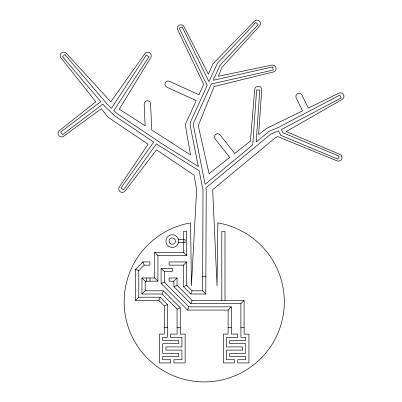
<?xml version="1.0" encoding="UTF-8"?>
<svg xmlns="http://www.w3.org/2000/svg" width="402" height="402" viewBox="0 0 402 402"><rect width="100%" height="100%" fill="white"/><g stroke="black" fill="none" stroke-linecap="round" stroke-linejoin="round"><path stroke-width="0.6" d="M146.755 281.184L146.755 277.983M205.794 294.013L202.588 290.812L203.02 190.221L199.186 170.77L156.363 143.906L123.57 189.824L120.967 187.96L153.705 142.117L114.65 115.816L105.038 106.58L102.912 104.083L62.541 134.685L60.601 132.137L100.827 101.636L62.511 56.692L64.948 54.612L107.369 104.379L111.465 108.309L146.288 55.034L148.961 56.793L113.831 110.585L116.67 113.314L161.207 143.308L198.327 166.458L190.116 125.223L190.342 122.334L207.166 85.48L179.257 28.21L182.131 26.803L208.904 81.661L217.467 63.285L255.757 22.527L258.089 24.718L220.15 65.099L213.065 80.315L272.526 66.973L273.229 70.099L211.377 83.938L193.493 123.148L193.347 125.032L205.131 184.352L252.752 144.871L256.607 89.892L259.803 90.113L256.164 142.047L269.139 131.288L278.486 127.404L339.785 95.093L341.278 97.927L281.335 129.524L283.063 132.806L339.132 156.167L337.901 159.122L280.767 135.318L278.435 130.896L270.812 134.062L205.834 187.93L206.226 189.915L205.794 294.013L190.759 294.013L183.443 286.656L183.443 265.149L186.649 261.943L169.091 261.943L169.091 265.149L183.443 265.149M158.85 300.43L160.187 297.224L167.503 304.58L167.503 337.303L162.699 337.303L162.699 340.509L178.714 340.509L178.714 343.71L162.699 343.71L162.699 353.323L178.714 353.323L178.714 356.524L162.699 356.524L162.699 359.73L170.704 359.73L170.704 362.931L159.493 362.931L159.493 334.102L164.297 334.102L164.297 305.902L158.85 300.43L135.58 300.43L135.58 269.3L142.896 261.943L149.946 261.943L149.946 265.149L144.228 265.149L138.785 270.621L138.785 297.224L135.58 300.43M177.111 327.695L177.111 334.102L170.704 334.102L170.704 337.303L181.915 337.303L181.915 346.916L165.9 346.916L165.9 350.117L181.915 350.117L181.915 359.73L173.91 359.73L173.91 362.931L185.121 362.931L185.121 334.102L180.317 334.102L180.317 327.695L177.061 327.695L177.061 309.113L162.041 294.013L163.378 290.812L145.167 290.812L141.961 294.013L141.961 277.983L154.725 277.983L157.931 281.184L145.167 281.184L141.961 277.983M190.759 294.013L192.096 290.812L202.588 290.812M161.107 268.36L164.312 271.561L172.282 271.561L172.282 268.36L161.107 268.36L161.107 283.45L187.568 310.053L188.905 306.847L231.321 306.847L231.321 334.102L237.728 334.102L237.728 337.303L226.517 337.303L226.517 346.916L242.532 346.916L242.532 350.117L226.517 350.117L226.517 359.73L234.522 359.73L234.522 362.931L223.311 362.931L223.311 334.102L228.115 334.102L228.115 310.053L231.321 306.847M192.096 300.435L177.076 285.335L177.076 277.983L173.87 281.184L173.87 286.656L190.759 303.636L192.096 300.435L244.084 300.435L244.084 327.695M190.759 303.636L240.878 303.636L244.084 300.435M161.107 283.45L164.312 282.129L188.905 306.847M173.87 286.656L177.076 285.335M183.443 286.656L186.649 285.335L186.649 261.943M164.297 305.902L167.503 304.58M177.061 309.113L180.267 307.786L180.267 327.695M178.483 239.491L185.046 239.491L185.046 242.692L178.483 242.692M154.725 277.983L154.725 252.32L183.443 252.32L186.649 255.526L186.649 231.472L183.443 231.472L183.443 252.32M154.725 252.32L157.931 255.526L186.649 255.526M202.588 276.375L205.794 276.375M177.076 277.983L169.091 277.983L169.091 281.184L173.87 281.184M141.961 294.013L162.041 294.013M138.785 297.224L160.187 297.224M187.568 310.053L228.115 310.053M164.297 327.695L167.503 327.695M228.115 327.695L231.321 327.695M135.58 269.3L138.785 270.621M186.649 285.335L192.096 290.812M163.378 290.812L180.267 307.786M142.896 261.943L144.228 265.149M240.929 327.695L240.929 337.303L245.733 337.303L245.733 340.509L229.718 340.509L229.718 343.71L245.733 343.71L245.733 353.323L229.718 353.323L229.718 356.524L245.733 356.524L245.733 359.73L237.728 359.73L237.728 362.931L248.938 362.931L248.938 334.102L244.135 334.102L244.135 327.695L240.878 327.695L240.878 303.636M225.004 300.435L225.004 231.472L221.803 231.472L221.803 300.435M164.312 271.561L164.312 282.129M157.931 255.526L157.931 281.184M149.946 277.983L149.946 281.184M145.167 281.184L145.167 290.812M217.864 222.904L217.04 285.802L212.653 189.699L274.883 138.112L277.591 136.549L337.137 160.885A3.523 3.523 0 0 0 341.755 159.021A3.523 3.523 0 0 0 339.896 154.403L286.239 131.575L342.182 99.394A3.523 3.523 0 0 0 343.459 94.545A3.523 3.523 0 0 0 338.595 93.324L308.294 108.083L301.972 95.108A3.201 3.201 0 0 0 297.691 93.631A3.201 3.201 0 0 0 296.214 97.912L302.535 110.892L266.476 128.454L258.607 134.655L261.732 90.003A3.523 3.523 0 0 0 258.34 86.234A3.523 3.523 0 0 0 254.692 89.757L250.376 141.137L234.743 153.448L220.18 134.951A3.201 3.201 0 0 0 215.683 134.419A3.201 3.201 0 0 0 215.145 138.916L229.713 157.408L209.05 173.684L198.246 125.635L214.186 86.49L273.239 72.023A3.523 3.523 0 0 0 275.968 67.853A3.523 3.523 0 0 0 271.797 65.124L218.341 76.29L222.004 67.295L259.451 26.08A3.523 3.523 0 0 0 259.38 21.095A3.523 3.523 0 0 0 254.396 21.17L213.1 63.672L208.337 74.104L184.026 26.703A3.523 3.523 0 0 0 179.282 25.175A3.523 3.523 0 0 0 177.754 29.919L203.643 84.375L198.895 94.777L169.503 81.35A3.201 3.201 0 0 0 165.262 82.933A3.201 3.201 0 0 0 166.845 87.179L196.231 100.606L185.257 124.625L190.558 154.931L151.715 130.017L150.584 103.832A3.201 3.201 0 0 0 147.248 100.771A3.201 3.201 0 0 0 144.182 104.108L145.122 125.786L119.273 109.203L150.675 57.677A3.523 3.523 0 0 0 149.609 52.808A3.523 3.523 0 0 0 144.74 53.873L110.811 101.832L66.325 53.27A3.523 3.523 0 0 0 61.35 53.054A3.523 3.523 0 0 0 61.129 58.029L95.802 101.806L59.385 130.65A3.523 3.523 0 0 0 58.808 135.6A3.523 3.523 0 0 0 63.762 136.172L101.304 108.756L107.977 117.178L148.112 144.212L119.349 186.925A3.523 3.523 0 0 0 120.304 191.814A3.523 3.523 0 0 0 125.193 190.86L156.524 149.876L194.096 175.177L196.633 189.699L191.412 285.802L190.588 222.904A80.083 80.083 0 0 0 137.268 345.745A80.083 80.083 0 0 0 271.184 345.745A80.083 80.083 0 0 0 217.864 222.904M169.081 246.642A6.407 6.407 0 0 0 178.689 241.094A6.407 6.407 0 0 0 169.081 235.547A6.407 6.407 0 0 0 169.081 246.642M170.679 243.868A3.201 3.201 0 0 0 175.483 241.094A3.201 3.201 0 0 0 170.679 238.321A3.201 3.201 0 0 0 170.679 243.868"/></g></svg>
